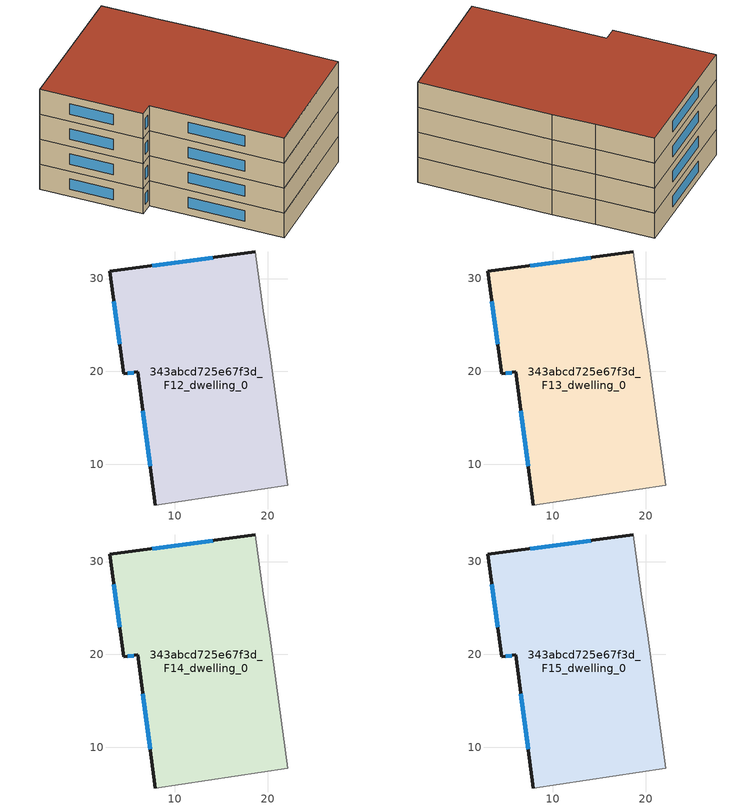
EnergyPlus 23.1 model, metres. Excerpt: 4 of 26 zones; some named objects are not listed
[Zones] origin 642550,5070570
343abcd725e67f3d_F12_dwelling_0
 floor to 343abcd725e67f3d_F11_dwelling_0 (EU_floor_Construction): 18.63,32.85 19.52,26.55 20.22,22.04 22.12,7.73 7.91,5.63 6.01,19.95 4.51,19.75 3.01,30.75 z36
 wall outside (EU_wall_Construction): 18.63,32.85 3.01,30.75 4.51,19.75 6.01,19.95 7.91,5.63 z36:39
 wall adiabatic (EU_wall_Construction): 7.91,5.63 22.12,7.73 20.22,22.04 19.53,26.55 18.63,32.85 z36:39
 window (EU_Window_Construction): 6.56,15.8 7.36,9.78 / 4.95,19.8 5.58,19.89 / 3.45,27.56 4.08,22.94 / 14.1,32.24 7.54,31.36 z36.87:38.13
343abcd725e67f3d_F13_dwelling_0
 floor to 343abcd725e67f3d_F12_dwelling_0 (EU_floor_Construction): 18.63,32.85 19.52,26.55 20.22,22.04 22.12,7.73 7.91,5.63 6.01,19.95 4.51,19.75 3.01,30.75 z39
 wall outside (EU_wall_Construction): 18.63,32.85 3.01,30.75 4.51,19.75 6.01,19.95 7.91,5.63 z39:42
 wall adiabatic (EU_wall_Construction): 7.91,5.63 22.12,7.73 20.22,22.04 19.53,26.55 18.63,32.85 z39:42
 window (EU_Window_Construction): 6.56,15.8 7.36,9.78 / 4.95,19.8 5.58,19.89 / 3.45,27.56 4.08,22.94 / 14.1,32.24 7.54,31.36 z39.87:41.13
343abcd725e67f3d_F14_dwelling_0
 floor to 343abcd725e67f3d_F13_dwelling_0 (EU_floor_Construction): 18.63,32.85 19.52,26.55 20.22,22.04 22.12,7.73 7.91,5.63 6.01,19.95 4.51,19.75 3.01,30.75 z42
 wall outside (EU_wall_Construction): 18.63,32.85 3.01,30.75 4.51,19.75 6.01,19.95 7.91,5.63 z42:45
 wall adiabatic (EU_wall_Construction): 7.91,5.63 22.12,7.73 20.22,22.04 19.53,26.55 18.63,32.85 z42:45
 window (EU_Window_Construction): 6.56,15.8 7.36,9.78 / 4.95,19.8 5.58,19.89 / 3.45,27.56 4.08,22.94 / 14.1,32.24 7.54,31.36 z42.87:44.13
343abcd725e67f3d_F15_dwelling_0
 floor to 343abcd725e67f3d_F14_dwelling_0 (EU_floor_Construction): 18.63,32.85 19.52,26.55 20.22,22.04 22.12,7.73 7.91,5.63 6.01,19.95 4.51,19.75 3.01,30.75 z45
 wall outside (EU_wall_Construction): 18.63,32.85 3.01,30.75 4.51,19.75 6.01,19.95 7.91,5.63 z45:48
 wall adiabatic (EU_wall_Construction): 7.91,5.63 22.12,7.73 20.22,22.04 19.53,26.55 18.63,32.85 z45:48
 window (EU_Window_Construction): 6.56,15.8 7.36,9.78 / 4.95,19.8 5.58,19.89 / 3.45,27.56 4.08,22.94 / 14.1,32.24 7.54,31.36 z45.87:47.13
 roof outside (EU_roof_Construction): 22.12,7.73 20.22,22.04 19.53,26.55 18.63,32.85 3.01,30.75 4.51,19.75 6.01,19.95 7.91,5.63 z48
[Building]
EU S2 Campaign: North Axis=0; Terrain=City; Solar Distribution=FullExterior
[Site:Location]
Lyon-Bron: Latitude=45.75; Longitude=5; Time Zone=1; Elevation=198
[SizingPeriod:WeatherFileDays]
AnnualSizingPeriod: Begin Month=1; Begin Day of Month=1; End Month=12; End Day of Month=31; Day of Week for Start Day=Monday; Use Weather File Daylight Saving Period=No; Use Weather File Rain and Snow Indicators=No
[MATERIAL]
EU_InternalMass_Material: Roughness=MediumRough; Thickness=0.1; Conductivity=1; Density=1800; Specific Heat=900; Thermal Absorptance=0.9; Solar Absorptance=0.7; Visible Absorptance=0.7
[MATERIAL:NOMASS] Roughness=MediumRough; Thermal Absorptance=0.9; Solar Absorptance=0.7; Visible Absorptance=0.7
Name | Thermal Resistance
EU_wall_NoMass | 1.15691
EU_roof_NoMass | 1.19505
EU_floor_NoMass | 1.78277
[WINDOWMATERIAL:SIMPLEGLAZINGSYSTEM]
EU_Window_SimpleGlazing: UFactor=2.71266; Solar Heat Gain Coefficient=0.75; Visible Transmittance=0.75
[CONSTRUCTION]
EU_wall_Construction: EU_wall_NoMass
EU_roof_Construction: EU_roof_NoMass
EU_floor_Construction: EU_floor_NoMass
EU_InternalMass_Construction: EU_InternalMass_Material
EU_Window_Construction: EU_Window_SimpleGlazing
[ZONE] Type=1; Multiplier=1; Ceiling Height=autocalculate; Volume=1144.73; Floor Area=autocalculate; Part of Total Floor Area=Yes
343abcd725e67f3d_F12_dwelling_0; 343abcd725e67f3d_F13_dwelling_0; 343abcd725e67f3d_F14_dwelling_0; 343abcd725e67f3d_F15_dwelling_0
[INTERNALMASS] Construction=EU_InternalMass_Construction; Surface Area=381.577
Name | Zone or ZoneList
343abcd725e67f3d_F12_dwelling_0_EU_InternalMass | 343abcd725e67f3d_F12_dwelling_0
343abcd725e67f3d_F13_dwelling_0_EU_InternalMass | 343abcd725e67f3d_F13_dwelling_0
343abcd725e67f3d_F14_dwelling_0_EU_InternalMass | 343abcd725e67f3d_F14_dwelling_0
343abcd725e67f3d_F15_dwelling_0_EU_InternalMass | 343abcd725e67f3d_F15_dwelling_0
[OTHEREQUIPMENT] Fuel Type=Electricity; Design Level Calculation Method=Watts/Area; Power per Zone Floor Area=1; Fraction Latent=0; Fraction Radiant=0; Fraction Lost=0; Carbon Dioxide Generation Rate=0; EndUse Subcategory=EU_Step8_InternalGains
Name | Zone or ZoneList or Space or SpaceList | Schedule
EU_Step8_InternalGain_343abcd725e67f3d_F12_dwelling_0_f000 | 343abcd725e67f3d_F12_dwelling_0 | EU_Step8_GainSchedule_343abcd725e67f3d_F12_dwelling_0_f000
EU_Step8_InternalGain_343abcd725e67f3d_F13_dwelling_0_f000 | 343abcd725e67f3d_F13_dwelling_0 | EU_Step8_GainSchedule_343abcd725e67f3d_F13_dwelling_0_f000
EU_Step8_InternalGain_343abcd725e67f3d_F14_dwelling_0_f000 | 343abcd725e67f3d_F14_dwelling_0 | EU_Step8_GainSchedule_343abcd725e67f3d_F14_dwelling_0_f000
EU_Step8_InternalGain_343abcd725e67f3d_F15_dwelling_0_f000 | 343abcd725e67f3d_F15_dwelling_0 | EU_Step8_GainSchedule_343abcd725e67f3d_F15_dwelling_0_f000
[ZONEVENTILATION:DESIGNFLOWRATE] Schedule=EU_AlwaysOn; Design Flow Rate Calculation Method=AirChanges/Hour; Air Changes per Hour=0.551728; Ventilation Type=Natural; Fan Pressure Rise=0; Fan Total Efficiency=1; Constant Term Coefficient=1; Temperature Term Coefficient=0; Velocity Term Coefficient=0; Velocity Squared Term Coefficient=0; Minimum Indoor Temperature=-100; Maximum Indoor Temperature=100; Delta Temperature=-100; Minimum Outdoor Temperature=-100; Maximum Outdoor Temperature=100; Maximum Wind Speed=40
Name | Zone or ZoneList or Space or SpaceList
EU_ConstantAir_343abcd725e67f3d_F12_dwelling_0 | 343abcd725e67f3d_F12_dwelling_0
EU_ConstantAir_343abcd725e67f3d_F13_dwelling_0 | 343abcd725e67f3d_F13_dwelling_0
EU_ConstantAir_343abcd725e67f3d_F14_dwelling_0 | 343abcd725e67f3d_F14_dwelling_0
EU_ConstantAir_343abcd725e67f3d_F15_dwelling_0 | 343abcd725e67f3d_F15_dwelling_0
[HVACTEMPLATE:ZONE:IDEALLOADSAIRSYSTEM] System Availability Schedule=EU_AlwaysOn; Maximum Heating Supply Air Temperature=50; Minimum Cooling Supply Air Temperature=13; Maximum Heating Supply Air Humidity Ratio=0.0156; Minimum Cooling Supply Air Humidity Ratio=0.0077; Heating Limit=NoLimit; Cooling Limit=NoLimit; Heating Availability Schedule=EU_AlwaysOn; Cooling Availability Schedule=EU_CoolingOff; Dehumidification Control Type=ConstantSensibleHeatRatio; Cooling Sensible Heat Ratio=0.7; Dehumidification Setpoint=60; Humidification Control Type=None; Humidification Setpoint=30; Outdoor Air Method=None; Outdoor Air Flow Rate per Person=0.00944; Outdoor Air Flow Rate per Zone Floor Area=0; Outdoor Air Flow Rate per Zone=0; Demand Controlled Ventilation Type=None; Outdoor Air Economizer Type=NoEconomizer; Heat Recovery Type=None; Sensible Heat Recovery Effectiveness=0.7; Latent Heat Recovery Effectiveness=0.65
Name | Template Thermostat
343abcd725e67f3d_F12_dwelling_0 | EU_HeatOnly_343abcd725e67f3d_F12_dwelling_0
343abcd725e67f3d_F13_dwelling_0 | EU_HeatOnly_343abcd725e67f3d_F13_dwelling_0
343abcd725e67f3d_F14_dwelling_0 | EU_HeatOnly_343abcd725e67f3d_F14_dwelling_0
343abcd725e67f3d_F15_dwelling_0 | EU_HeatOnly_343abcd725e67f3d_F15_dwelling_0
[SIZING:ZONE] Zone Cooling Design Supply Air Temperature Input Method=SupplyAirTemperature; Zone Cooling Design Supply Air Temperature=13; Zone Heating Design Supply Air Temperature Input Method=SupplyAirTemperature; Zone Heating Design Supply Air Temperature=50; Zone Cooling Design Supply Air Humidity Ratio=0.008; Zone Heating Design Supply Air Humidity Ratio=0.008; Cooling Design Air Flow Method=DesignDay; Cooling Design Air Flow Rate=0; Cooling Minimum Air Flow per Zone Floor Area=0.000762; Cooling Minimum Air Flow=0; Cooling Minimum Air Flow Fraction=0.2; Heating Design Air Flow Method=DesignDay; Heating Design Air Flow Rate=0; Heating Maximum Air Flow per Zone Floor Area=0.002032; Heating Maximum Air Flow=0.141576; Heating Maximum Air Flow Fraction=0.3; Account for Dedicated Outdoor Air System=No; Dedicated Outdoor Air System Control Strategy=NeutralSupplyAir; Dedicated Outdoor Air Low Setpoint Temperature for Design=autosize; Dedicated Outdoor Air High Setpoint Temperature for Design=autosize; Zone Load Sizing Method=Sensible Load Only No Latent Load; Zone Latent Cooling Design Supply Air Humidity Ratio Input Method=HumidityRatioDifference; Zone Cooling Design Supply Air Humidity Ratio Difference=0.005; Zone Latent Heating Design Supply Air Humidity Ratio Input Method=HumidityRatioDifference; Zone Humidification Design Supply Air Humidity Ratio Difference=0.005
343abcd725e67f3d_F12_dwelling_0; 343abcd725e67f3d_F13_dwelling_0; 343abcd725e67f3d_F14_dwelling_0; 343abcd725e67f3d_F15_dwelling_0
[SCHEDULE:CONSTANT]
Name | Hourly Value
EU_AlwaysOn | 1
EU_CoolingOff | 0
[SCHEDULE:FILE] Column Number=1; Rows to Skip at Top=0; Number of Hours of Data=8760; Column Separator=Comma; Interpolate to Timestep=No; Minutes per Item=60; Adjust Schedule for Daylight Savings=Yes
Name | File
EU_Step8_GainSchedule_343abcd725e67f3d_F12_dwelling_0_f000 | ../../schedules/343abcd725e67f3d/343abcd725e67f3d_F12_dwelling_0_f000_gain.csv
EU_Step8_GainSchedule_343abcd725e67f3d_F13_dwelling_0_f000 | ../../schedules/343abcd725e67f3d/343abcd725e67f3d_F13_dwelling_0_f000_gain.csv
EU_Step8_GainSchedule_343abcd725e67f3d_F14_dwelling_0_f000 | ../../schedules/343abcd725e67f3d/343abcd725e67f3d_F14_dwelling_0_f000_gain.csv
EU_Step8_GainSchedule_343abcd725e67f3d_F15_dwelling_0_f000 | ../../schedules/343abcd725e67f3d/343abcd725e67f3d_F15_dwelling_0_f000_gain.csv
